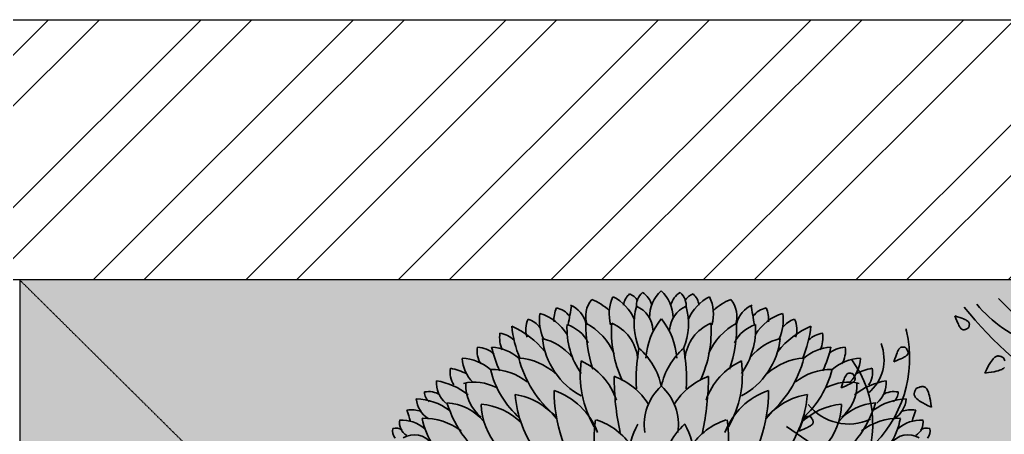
# Model space of a CAD drawing. Header units: millimetres. Extents: x -176651 to 424033, y -469666 to 486614.
# Drawn here: x 262207 to 263077, y 28022 to 28389 of the extents above; entities that cross this region are included whole.
import ezdxf

# ---------------------------------------------------------------- set-up
doc = ezdxf.new("R2010")
doc.units = ezdxf.units.MM
doc.linetypes.add('1625_East Villa$0$DASHED', pattern=[0.75, 0.5, -0.25])
for name, color, linetype in [('1625_East Villa$0$ad-Elevation 10', 8, 'Continuous'), ('1625_East Villa$0$ad-Furniture', 8, 'Continuous'), ('1625_East Villa$0$ad-Wall', 8, 'Continuous'), ('1625_East Villa$0$ad-Wall hatch', 8, 'Continuous'), ('ad-Plinth', 8, 'Continuous')]:
    doc.layers.add(name, color=color, linetype=linetype)
doc.layers.add('1625_East Villa$0$ad-Landscape', color=8, linetype='Continuous', lineweight=35)

# ---------------------------------------------------------------- blocks, each defined once
blk = doc.blocks.new('A$C92fa9908')
at = {"layer": 'ad-Plinth', "ltscale": 5}
blk.add_lwpolyline([(0, 13620), (12120, 13620), (12120, 0), (0, 0), (0, 4745), (2830, 4745), (2830, 8645), (0, 8645)], close=True, dxfattribs=at)
blk = doc.blocks.new('zw$C194')
at = {"layer": 'ad-Plinth', "ltscale": 5}
blk.add_blockref('A$C92fa9908', (64583.46, -413990.17), dxfattribs=at)
blk = doc.blocks.new('1625_East Villa$0$A$C61BE7BBE')
at = {"layer": '1625_East Villa$0$ad-Landscape', "color": 76}
for centre, radius, start, end in [((3.977, 8.301), 0.225, 130.8443, 173.759), ((3.752, 8.272), 0.214, 30.4156, 68.83), ((4.147, 8.318), 0.227, 130.9335, 187.2728), ((3.83, 8.236), 0.305, 17.0973, 56.395), ((4.567, 8.16), 0.477, 132.7387, 179.5624), ((3.92, 8.16), 0.477, 0.4376, 47.2613), ((4.657, 8.236), 0.305, 123.605, 162.9027), ((4.339, 8.318), 0.227, 352.7272, 49.0665), ((4.734, 8.272), 0.214, 111.17, 149.5844), ((4.509, 8.301), 0.225, 6.241, 49.1557), ((10.109, 6.928), 7.168, 168.7597, 170.8333), ((2.916, 7.999), 0.358, 14.3796, 65.6782), ((3.602, 8.179), 0.342, 140.1793, 198.6746), ((3.063, 7.709), 0.743, 47.0323, 68.1406), ((4.101, 8.21), 0.535, 155.1905, 195.2068), ((3.338, 7.896), 0.606, 24.0272, 62.7305), ((5.149, 7.896), 0.606, 117.2695, 155.9728), ((4.386, 8.21), 0.535, 344.7932, 24.8095), ((5.424, 7.709), 0.743, 111.8594, 132.9677), ((4.884, 8.179), 0.342, 341.3254, 39.8207), ((5.57, 7.999), 0.358, 114.3218, 165.6204), ((-1.623, 6.928), 7.168, 9.1667, 11.2403), ((3.209, 8.125), 0.552, 170.4856, 205.4529), ((2.484, 7.618), 0.625, 31.2577, 73.0883), ((3.19, 8.143), 0.343, 154.8223, 186.1053), ((2.828, 8.025), 0.269, 35.0422, 78.9599), ((4.728, 8.08), 0.838, 164.1327, 202.2774), ((3.777, 7.981), 0.359, 3.0513, 66.2944), ((4.71, 7.981), 0.359, 113.7056, 176.9487), ((3.759, 8.08), 0.838, 337.7226, 15.8673), ((5.658, 8.025), 0.269, 101.0401, 144.9578), ((6.003, 7.618), 0.625, 106.9117, 148.7423), ((5.296, 8.143), 0.343, 353.8947, 25.1777), ((5.277, 8.125), 0.552, 334.5471, 9.5144), ((2.791, 8.006), 0.311, 153.8191, 198.7871), ((2.422, 7.855), 0.302, 36.3212, 72.6008), ((4.032, 8.019), 1.016, 176.9811, 215.1502), ((2.86, 7.611), 0.488, 27.4375, 71.1826), ((5.028, 8.053), 1.765, 178.7548, 198.6115), ((2.873, 7.365), 0.824, 23.2196, 61.7797), ((5.053, 7.972), 1.458, 175.3381, 205.5558), ((3.37, 7.569), 0.57, 6.6723, 66.2687), ((4.915, 7.589), 0.873, 140.3941, 176.9962), ((3.571, 7.589), 0.873, 3.0038, 39.6059), ((5.116, 7.569), 0.57, 113.7313, 173.3277), ((3.433, 7.972), 1.458, 334.4442, 4.6619), ((5.613, 7.365), 0.824, 118.2203, 156.7804), ((3.459, 8.053), 1.765, 341.3885, 1.2452), ((5.626, 7.611), 0.488, 108.8174, 152.5625), ((4.454, 8.019), 1.016, 324.8498, 3.0189), ((6.065, 7.855), 0.302, 107.3992, 143.6788), ((5.695, 8.006), 0.311, 341.2129, 26.1809), ((2.551, 7.906), 0.41, 172.3277, 203.6108), ((2.085, 7.61), 0.356, 46.8629, 80.3692), ((3.777, 8.207), 1.488, 185.9725, 202.7074), ((1.799, 6.955), 1.205, 39.6176, 65.5256), ((6.688, 6.955), 1.205, 114.4744, 140.3824), ((4.709, 8.207), 1.488, 337.2926, 354.0275), ((6.401, 7.61), 0.356, 99.6308, 133.1371), ((5.936, 7.906), 0.41, 336.3892, 7.6723), ((3.664, 8), 0.974, 186.4669, 241.6556), ((2.519, 7.177), 0.735, 40.3866, 76.092), ((4.822, 8), 0.974, 298.3444, 353.5331), ((5.967, 7.177), 0.735, 103.908, 139.6134), ((2.137, 7.724), 0.289, 169.0778, 214.6406), ((1.84, 7.449), 0.329, 46.2451, 87.6854), ((3.329, 8.051), 1.32, 191.9389, 206.2186), ((2.004, 7.199), 0.581, 48.3364, 86.6749), ((5.983, 7.38), 2.067, 169.3214, 184.0479), ((3.367, 7.085), 0.895, 11.9619, 49.2113), ((5.119, 7.085), 0.895, 130.7887, 168.0381), ((2.503, 7.38), 2.067, 355.9521, 10.6786), ((6.483, 7.199), 0.581, 93.3251, 131.6636), ((5.158, 8.051), 1.32, 333.7814, 348.0611), ((6.646, 7.449), 0.329, 92.3146, 133.7549), ((6.349, 7.724), 0.289, 325.3594, 10.9222), ((2.115, 7.651), 0.461, 182.3648, 225.5832), ((1.621, 7.013), 0.621, 49.7759, 86.9333), ((2.347, 6.872), 0.764, 47.3855, 86.8116), ((3.755, 7.978), 1.408, 194.0868, 230.7518), ((5.648, 6.81), 0.868, 114.7161, 161.3122), ((3.948, 7.416), 1.349, 329.987, 7.7695), ((6.139, 6.872), 0.764, 93.1884, 132.6145), ((4.731, 7.978), 1.408, 309.2482, 345.9132), ((6.865, 7.013), 0.621, 93.0667, 130.2241), ((6.372, 7.651), 0.461, 314.4168, 357.6352), ((1.785, 7.45), 0.289, 169.0778, 214.6406), ((1.197, 6.26), 1.281, 66.1435, 76.2848), ((2.035, 6.759), 0.73, 50.8151, 91.0506), ((3.23, 7.78), 1.242, 193.527, 228.3981), ((6.451, 6.759), 0.73, 88.9494, 129.1849), ((5.257, 7.78), 1.242, 311.6019, 346.473), ((7.289, 6.26), 1.281, 103.7152, 113.8565), ((6.702, 7.45), 0.289, 325.3594, 10.9222), ((1.689, 7.325), 0.372, 177.6019, 227.961), ((1.188, 6.487), 0.863, 51.0238, 81.3872), ((1.808, 6.679), 0.643, 63.0761, 102.3855), ((2.244, 7.287), 0.544, 178.2486, 230.6804), ((7.132, 7.397), 3.502, 179.9824, 192.0052), ((5.157, 6.578), 0.874, 110.1808, 148.5951), ((6.679, 6.679), 0.643, 77.6145, 116.9239), ((6.242, 7.287), 0.544, 309.3196, 1.7514), ((7.298, 6.487), 0.863, 98.6128, 128.9762), ((6.797, 7.325), 0.372, 312.039, 2.3981), ((1.218, 6.926), 0.274, 57.9754, 101.2662), ((1.314, 7.188), 0.15, 177.4703, 233.8096), ((2.546, 6.334), 0.932, 21.0147, 71.0085), ((4.785, 7.206), 1.936, 179.7315, 217.4115), ((4.696, 6.77), 0.676, 132.165, 188.6083), ((3.79, 6.77), 0.676, 351.3917, 47.835), ((5.941, 6.334), 0.932, 108.9915, 158.9853), ((7.268, 6.926), 0.274, 78.7338, 122.0246), ((7.172, 7.188), 0.15, 306.1904, 2.5297), ((1.038, 6.345), 0.759, 53.8433, 88.585), ((1.411, 7.142), 0.356, 186.207, 235.7181), ((2.914, 7.514), 1.53, 197.5905, 235.7456), ((1.43, 6.407), 0.645, 39.1564, 87.7817), ((2.218, 6.324), 0.846, 38.4928, 81.4291), ((3.802, 7.277), 1.463, 184.5397, 217.072), ((6.269, 6.324), 0.846, 98.5709, 141.5072), ((4.685, 7.277), 1.463, 322.928, 355.4603), ((5.572, 7.514), 1.53, 304.2544, 342.4095), ((7.056, 6.407), 0.645, 92.2183, 140.8436), ((7.448, 6.345), 0.759, 91.415, 126.1567), ((7.076, 7.142), 0.356, 304.2819, 353.793), ((0.988, 6.563), 0.399, 70.941, 97.7273), ((-0.468, 6.436), 1.496, 14.5537, 20.4136), ((1.841, 6.215), 0.821, 45.1229, 85.9267), ((2.796, 7.069), 0.898, 182.3009, 220.5076), ((6.645, 6.215), 0.821, 94.0733, 134.8771), ((5.69, 7.069), 0.898, 319.4924, 357.6991), ((7.498, 6.563), 0.399, 82.2727, 109.059), ((8.954, 6.436), 1.496, 159.5864, 165.4463), ((1.025, 6.792), 0.186, 168.2362, 240.9945), ((0.856, 6.342), 0.488, 50.8294, 91.5989), ((1.155, 6.057), 0.795, 52.4719, 91.5519), ((2.076, 7.032), 0.96, 190.8581, 236.5506), ((5.353, 6.584), 1.983, 172.8697, 187.1303), ((3.099, 5.955), 0.928, 34.9166, 71.0505), ((5.387, 5.955), 0.928, 108.9495, 145.0834), ((3.133, 6.584), 1.983, 352.8697, 7.1303), ((7.331, 6.057), 0.795, 88.4481, 127.5281), ((6.41, 7.032), 0.96, 303.4494, 349.1419), ((7.63, 6.342), 0.488, 88.4011, 129.1706), ((7.462, 6.792), 0.186, 299.0055, 11.7638), ((0.918, 6.693), 0.17, 170.7137, 216.2765), ((0.789, 6.557), 0.168, 59.8902, 103.1809), ((5.216, 6.13), 1.434, 153.1598, 192.1138), ((3.296, 6.073), 0.953, 6.2214, 47.7369), ((3.27, 6.13), 1.434, 347.8862, 26.8402), ((7.697, 6.557), 0.168, 76.8191, 120.1098), ((7.568, 6.693), 0.17, 323.7235, 9.2863), ((1.034, 6.365), 0.273, 35.3989, 122.1552), ((7.453, 6.365), 0.273, 57.8448, 144.6011)]:
    blk.add_arc(centre, radius, start, end, dxfattribs=at)
at = {"layer": '1625_East Villa$0$ad-Landscape', "color": 2}
for centre, radius, start, end in [((4.538, 7.416), 1.349, 172.2305, 210.013), ((2.838, 6.81), 0.868, 18.6878, 65.2839), ((3.329, 6.578), 0.874, 31.4049, 69.8192), ((1.354, 7.397), 3.502, 347.9948, 0.0176), ((3.701, 7.206), 1.936, 322.5885, 0.2685)]:
    blk.add_arc(centre, radius, start, end, dxfattribs=at)
blk = doc.blocks.new('1625_East Villa$0$A$C279134A6')
at = {"layer": '1625_East Villa$0$ad-Landscape', "linetype": 'Continuous'}
blk.add_line((637.1, 613.6), (707.2, 661.5), dxfattribs=at)
for points in [[(497.8, 775.5), (497.6, 776), (497.5, 776.5), (497.4, 777.1), (497.3, 777.6), (497.2, 778.1), (497.2, 778.6), (497.1, 779), (497.1, 779.5), (497.2, 779.9), (497.3, 780.4), (497.4, 780.8), (497.7, 781.3), (498, 781.7), (498.4, 782.1), (498.9, 782.6), (499.5, 783.1), (500.3, 783.6), (501.2, 784.1), (502.4, 784.7), (503.9, 785.3), (505.8, 786.1), (508, 786.9), (510.8, 787.8), (514, 788.8)], [(497.8, 775.5), (498.9, 774.7), (499.9, 774), (500.8, 773.5), (501.5, 773.2), (502.2, 772.9), (502.7, 772.8), (503.2, 772.7), (503.7, 772.7), (504.2, 772.7), (504.6, 772.8), (505, 772.9), (505.5, 773.1), (505.9, 773.4), (506.4, 773.8), (506.9, 774.3), (507.4, 774.9), (507.9, 775.7), (508.5, 776.6), (509.1, 777.8), (509.8, 779.2), (510.7, 781), (511.6, 783.2), (512.7, 785.7), (514, 788.8)], [(570.4, 752.3), (569.5, 751.1), (568.9, 750.1), (568.4, 749.3), (568, 748.5), (567.8, 747.9), (567.6, 747.3), (567.6, 746.8), (567.6, 746.4), (567.6, 745.9), (567.7, 745.5), (567.8, 745), (568, 744.6), (568.3, 744.1), (568.7, 743.7), (569.2, 743.2), (569.8, 742.7), (570.6, 742.2), (571.5, 741.6), (572.7, 741), (574.1, 740.2), (575.9, 739.4), (578, 738.4), (580.6, 737.3), (583.7, 736)], [(570.4, 752.3), (570.9, 752.4), (571.4, 752.6), (571.9, 752.7), (572.4, 752.8), (572.9, 752.8), (573.4, 752.9), (573.9, 752.9), (574.4, 752.9), (574.8, 752.9), (575.3, 752.8), (575.7, 752.6), (576.1, 752.4), (576.6, 752.1), (577, 751.7), (577.5, 751.2), (578, 750.5), (578.4, 749.8), (579, 748.8), (579.6, 747.6), (580.2, 746.1), (580.9, 744.3), (581.7, 742), (582.7, 739.3), (583.7, 736)], [(457.9, 740.6), (457.1, 738.8), (456.5, 737.2)], [(456.9, 729.3), (457.4, 728.8), (458.1, 728.3), (458.9, 727.7), (459.9, 727.2), (461.1, 726.7), (462.5, 726.2), (464.2, 725.7), (466.3, 725.2), (468.8, 724.6), (471.8, 724.1), (475.2, 723.5), (479.3, 722.9)], [(457.9, 740.6), (458.6, 740.9), (459.3, 741.3), (459.9, 741.6), (460.6, 741.9), (461.3, 742.1), (461.9, 742.3), (462.6, 742.5), (463.2, 742.6), (463.9, 742.7), (464.5, 742.7), (465.1, 742.6), (465.8, 742.4), (466.5, 742.1), (467.2, 741.7), (468, 741.1), (468.8, 740.4), (469.7, 739.5), (470.7, 738.3), (471.8, 736.8), (473, 735), (474.3, 732.8), (475.8, 730), (477.5, 726.8), (479.3, 722.9)], [(631.1, 722.3), (630.3, 721.1), (629.7, 720.1), (629.2, 719.2), (628.8, 718.5), (628.6, 717.8), (628.4, 717.3), (628.4, 716.8), (628.4, 716.3), (628.4, 715.9), (628.5, 715.4), (628.6, 715), (628.8, 714.5), (629.1, 714.1), (629.5, 713.6), (630, 713.2), (630.6, 712.7), (631.3, 712.1), (632.3, 711.6), (633.4, 710.9), (634.9, 710.2), (636.7, 709.4), (638.8, 708.4), (641.4, 707.3), (644.5, 706)], [(631.1, 722.3), (631.7, 722.4), (632.2, 722.5), (632.7, 722.6), (633.2, 722.7), (633.7, 722.8), (634.2, 722.9), (634.7, 722.9), (635.2, 722.9), (635.6, 722.8), (636, 722.7), (636.5, 722.6), (636.9, 722.4), (637.4, 722.1), (637.8, 721.7), (638.3, 721.1), (638.7, 720.5), (639.2, 719.7), (639.8, 718.8), (640.4, 717.6), (641, 716.1), (641.7, 714.2), (642.5, 712), (643.4, 709.3), (644.5, 706)], [(558.4, 705.1), (556.6, 705.9), (555, 706.5), (553.7, 707), (552.6, 707.2), (551.6, 707.4), (550.8, 707.4), (550.1, 707.4), (549.5, 707.3), (548.8, 707.1), (548.3, 706.9), (547.7, 706.6), (547.1, 706.1), (546.6, 705.6), (546.1, 704.9), (545.6, 704.1), (545.1, 703.1), (544.6, 702), (544, 700.5), (543.5, 698.8), (543, 696.7), (542.5, 694.2), (541.9, 691.3), (541.3, 687.8), (540.7, 683.7)], [(558.4, 705.1), (558.8, 704.4), (559.1, 703.7), (559.4, 703.1), (559.7, 702.4), (559.9, 701.7), (560.2, 701.1), (560.3, 700.4), (560.4, 699.8), (560.5, 699.2), (560.5, 698.5), (560.4, 697.9), (560.2, 697.2), (559.9, 696.5), (559.5, 695.8), (558.9, 695), (558.2, 694.2), (557.3, 693.3), (556.1, 692.3), (554.7, 691.2), (552.9, 690), (550.6, 688.7), (547.9, 687.2), (544.6, 685.5), (540.7, 683.7)], [(679.4, 672.6), (678.6, 671.4), (677.9, 670.4), (677.4, 669.5), (677.1, 668.8), (676.8, 668.2), (676.7, 667.6), (676.6, 667.1), (676.6, 666.6), (676.6, 666.2), (676.7, 665.7), (676.9, 665.3), (677.1, 664.9), (677.4, 664.4), (677.7, 664), (678.2, 663.5), (678.9, 663), (679.6, 662.5), (680.5, 661.9), (681.7, 661.2), (683.1, 660.5), (684.9, 659.7), (687.1, 658.7), (689.7, 657.6), (692.7, 656.3)], [(679.4, 672.6), (679.9, 672.7), (680.5, 672.9), (681, 673), (681.5, 673.1), (682, 673.1), (682.5, 673.2), (682.9, 673.2), (683.4, 673.2), (683.9, 673.2), (684.3, 673.1), (684.7, 672.9), (685.2, 672.7), (685.6, 672.4), (686.1, 672), (686.5, 671.5), (687, 670.8), (687.5, 670.1), (688, 669.1), (688.6, 667.9), (689.2, 666.4), (690, 664.6), (690.8, 662.3), (691.7, 659.6), (692.7, 656.3)]]:
    blk.add_lwpolyline(points, dxfattribs=at)
for centre, radius, start, end in [((695.6, 561.7), 338.7, 133.1945, 174.9132), ((141.3, 1090.6), 464.8, 301.6227, 321.1035), ((374.9, 896), 147.4, 288.8165, 320.5033), ((705.6, 739.9), 139.9, 167.0811, 227.7415), ((418.2, 805.8), 155, 347.0811, 348.0944), ((645.5, 738.6), 50.4, 158.5531, 230.17), ((732.5, 664.7), 124.4, 143.6853, 211.3784), ((635.7, 723.6), 59.2, 245.0444, 321.6546)]:
    blk.add_arc(centre, radius, start, end, dxfattribs=at)
blk = doc.blocks.new('1625_East Villa$0$zw$B1C6')
at = {"transparency": 33554559}
h = blk.add_hatch(color=74, dxfattribs=at)
h.dxf.hatch_style = 1
h.paths.add_polyline_path([(0, 0), (-1225, 0), (-1225, -1215), (0, -1215)])
at = {"layer": '1625_East Villa$0$ad-Elevation 10'}
blk.add_lwpolyline([(0, 0), (-1225, 0), (-1225, -1215), (0, -1215)], close=True, dxfattribs=at)
at = {"layer": '1625_East Villa$0$ad-Furniture', "linetype": '1625_East Villa$0$DASHED'}
blk.add_lwpolyline([(0, -1215), (-1225, 0)], dxfattribs=at)
at = {"xscale": -67.90653060229481, "yscale": 67.90653060229484, "zscale": 67.90653060229484}
blk.add_blockref('1625_East Villa$0$A$C61BE7BBE', (-370.23, -587.58), dxfattribs=at)
at = {"layer": '1625_East Villa$0$ad-Landscape', "xscale": -0.7689692653037791, "yscale": 0.7689692653037794, "zscale": 0.7689692653037794}
blk.add_blockref('1625_East Villa$0$A$C279134A6', (-4.02, -638.27), dxfattribs=at)
blk = doc.blocks.new('1625_East Villa$0$zw$D46D')
at = {"layer": '1625_East Villa$0$ad-Landscape'}
blk.add_blockref('1625_East Villa$0$zw$B1C6', (7010, 13390), dxfattribs=at)
blk = doc.blocks.new('1625_East Villa$0$zw$42B5')
at = {"layer": '1625_East Villa$0$ad-Wall hatch', "transparency": 33554610}
h = blk.add_hatch(dxfattribs=at)
h.set_pattern_fill('ANSI32', color=256, scale=10)
h.set_pattern_definition([(45, (-1040635.14, 674820.02), (-67.351921, 67.351921), []), (45, (-1040590.24, 674820.02), (-67.351921, 67.351921), [])])
h.paths.add_polyline_path([(12120, 13620), (12120, 10220), (11890, 10220), (11890, 13390), (7240, 13390), (7240, 8645), (4245, 8645), (4245, 8875), (4445, 8875), (4445, 9370), (4560, 9370), (4560, 8760), (7010, 8760), (7010, 10500), (6360, 10500), (6360, 10615), (7010, 10615), (7010, 13390), (4560, 13390), (4560, 10615), (5560, 10615), (5560, 10500), (4445, 10500), (4445, 13390), (230, 13390), (230, 8875), (3345, 8875), (3345, 8645), (3060, 8645), (3060, 4745), (3345, 4745), (3345, 4515), (230, 4515), (230, 230), (4995, 230), (4995, 3130), (6060, 3130), (6060, 3015), (5110, 3015), (5110, 230), (8310, 230), (8310, 3015), (6860, 3015), (6860, 3130), (8310, 3130), (8310, 4630), (5110, 4630), (5110, 3930), (4995, 3930), (4995, 4515), (4245, 4515), (4245, 4745), (8540, 4745), (8540, 230), (9240, 230), (9240, 0), (0, 0), (0, 4745), (2830, 4745), (2830, 8645), (0, 8645), (0, 13620)])
at = {"layer": '1625_East Villa$0$ad-Wall'}
for points in [[(11890, 13390), (7240, 13390), (7240, 8645), (4245, 8645), (4245, 8875), (4445, 8875), (4445, 9370), (4560, 9370), (4560, 8760), (7010, 8760), (7010, 10500), (6360, 10500), (6360, 10615), (7010, 10615), (7010, 13390), (4560, 13390), (4560, 10615), (5560, 10615), (5560, 10500), (4445, 10500), (4445, 13390), (230, 13390)], [(0, 13620), (12120, 13620)]]:
    blk.add_lwpolyline(points, dxfattribs=at)
blk = doc.blocks.new('1625_East Villa')
at = {"layer": '1625_East Villa$0$ad-Furniture'}
blk.add_blockref('1625_East Villa$0$zw$D46D', (0, 0), dxfattribs=at)
at = {"layer": '1625_East Villa$0$ad-Wall'}
blk.add_blockref('1625_East Villa$0$zw$42B5', (0, 0), dxfattribs=at)
blk = doc.blocks.new("All Plot's Villa Plans")
at = {"ltscale": 5}
blk.add_blockref('1625_East Villa', (256422.28, 14768.6), dxfattribs=at)

msp = doc.modelspace()

# ---------------------------------------------------------------- block references
at = {"ltscale": 5}
msp.add_blockref("All Plot's Villa Plans", (0, 0), dxfattribs=at)

# ---------------------------------------------------------------- next in the draw order: block references
msp.add_blockref('zw$C194', (191838.82, 428758.78), dxfattribs=at)

doc.saveas('drawing.dxf')
